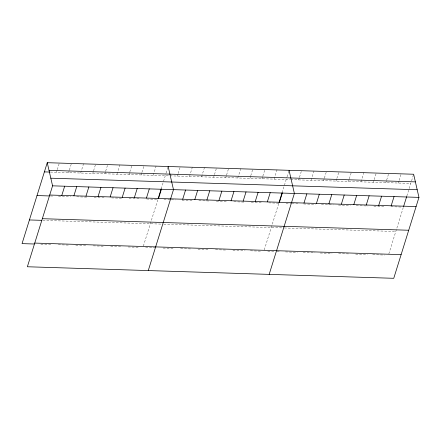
<?xml version="1.0" encoding="UTF-8"?>
<svg xmlns="http://www.w3.org/2000/svg" width="441" height="441" viewBox="0 0 441 441"><rect width="100%" height="100%" fill="white"/><g stroke="black" fill="none" stroke-linecap="round" stroke-linejoin="round"><path stroke-width="0.33" stroke-dasharray="2.21 1.65" d="M56.481 172.266L57.098 170.298M57.302 169.642L59.348 163.076M68.576 172.646L69.187 170.678M69.391 170.022L71.436 163.457M80.664 173.026L83.525 163.837M92.753 173.407L93.365 171.439M93.575 170.783L95.62 164.217M104.842 173.793L105.46 171.819M105.664 171.163L107.709 164.598M116.937 174.173L119.798 164.978M129.026 174.553L129.637 172.585M129.841 171.929L131.887 165.364M141.114 174.934L141.732 172.966M141.936 172.31L143.981 165.744M153.209 175.314L156.07 166.125M143.364 246.117L157.922 199.371L145.833 198.985M161.202 188.847L165.91 173.726M166.114 173.07L167.955 167.161M177.387 176.075L177.999 174.107M178.208 173.451L180.253 166.885M189.476 176.461L192.342 167.266M201.57 176.841L204.431 167.646M213.659 177.221L214.271 175.253M214.475 174.592L216.52 168.027M225.748 177.602L226.365 175.634M226.569 174.978L228.614 168.412M237.842 177.982L240.703 168.793M249.931 178.362L250.543 176.394M250.747 175.739L252.792 169.173M262.02 178.743L262.632 176.775M262.842 176.119L264.887 169.553M274.109 179.123L276.976 169.934M264.269 249.926L278.828 203.18M282.108 192.656L286.815 177.536M287.019 176.88L288.861 170.97M298.662 179.9L299.274 177.932M299.478 177.271L301.523 170.706M311.114 180.292L313.981 171.102M323.573 180.683L324.185 178.715M324.389 178.059L326.434 171.494M336.031 181.075L336.643 179.107M336.847 178.451L338.892 171.885M348.489 181.471L349.101 179.498M349.305 178.842L351.35 172.277M360.942 181.863L363.808 172.674M373.4 182.254L374.012 180.286M374.216 179.63L376.261 173.065M385.858 182.646L386.47 180.678M386.674 180.022L388.719 173.456M398.317 183.043L398.929 181.069M399.133 180.413L401.178 173.848M388.841 253.851L403.399 207.105M406.878 195.925L411.387 181.466M411.591 180.804L413.636 174.239M50.439 172.078L169.327 175.821M170 175.843L290.134 179.63M290.79 179.652L410.769 183.434M50.456 195.98L53.141 196.063M58.515 196.234L70.604 196.614M76.651 196.807L88.068 197.166M94.115 197.359L105.531 197.717M111.579 197.91L122.995 198.268M129.042 198.456L140.459 198.819M163.969 199.558L170.017 199.751M171.356 199.79L175.386 199.916M182.105 200.131L192.855 200.468M198.897 200.661L210.318 201.019M216.36 201.212L227.782 201.57M233.824 201.757L245.246 202.121M251.287 202.309L262.709 202.673M268.756 202.86L280.14 203.218M286.044 203.406L291.286 203.571M291.942 203.593L297.84 203.781M303.744 203.963L315.547 204.337M321.445 204.519L333.247 204.894M338.49 205.059L350.292 205.429M356.19 205.616L367.992 205.991M373.896 206.173L385.043 206.526M390.941 206.713L402.087 207.066M42.854 220.368L162.42 224.138M163.76 224.182L283.69 227.958M284.346 227.98L395.803 231.492M40.859 244.209L52.275 244.573M58.322 244.761L69.739 245.119M75.786 245.312L87.202 245.67M93.249 245.863L104.666 246.221M110.713 246.414L122.135 246.773M128.177 246.966L139.599 247.324M145.64 247.511L155.045 247.809M163.104 248.062L174.526 248.426M180.567 248.614L191.317 248.956M198.037 249.165L209.453 249.523M215.5 249.716L226.917 250.075M232.964 250.268L245.053 250.648M250.427 250.819L261.844 251.177M267.792 251.364L275.008 251.59M276.97 251.651L279.594 251.734M285.498 251.921L297.295 252.296M303.199 252.478L315.001 252.853M320.243 253.018L332.045 253.388M338.6 253.597L349.746 253.944M355.65 254.132L367.447 254.507M372.695 254.672L384.497 255.041"/><path stroke-width="0.66" d="M47.253 162.696L52.573 185.832L27.364 266.761L393.747 278.304L418.95 197.381L413.636 174.239L47.253 162.696L22.05 243.619L34.139 244M61.801 195.407L64.662 186.218M73.89 195.787L76.751 186.598M85.978 196.168L88.845 186.978M98.073 196.548L100.934 187.359M110.162 196.929L113.023 187.739M122.251 197.309L125.112 188.12M134.34 197.695L137.206 188.5M146.434 198.075L149.295 188.88M158.132 198.709L161.202 188.847M158.523 198.456L161.384 189.266M148.27 270.57L173.478 189.647L168.159 166.505M182.706 199.216L185.567 190.027M194.795 199.597L197.656 190.407M206.884 199.977L209.745 190.788M218.973 200.363L221.84 191.168M231.067 200.743L233.928 191.548M243.156 201.124L246.017 191.929M255.245 201.504L258.112 192.315M267.34 201.884L270.201 192.695M279.032 202.524L282.108 192.656M279.429 202.265L282.29 193.075M269.175 274.379L294.384 193.456L289.064 170.314M303.976 203.042L306.837 193.847M316.434 203.433L319.295 194.238M328.887 203.825L331.753 194.635M341.345 204.216L344.212 195.027M353.803 204.607L356.664 195.418M366.262 205.004L369.123 195.81M378.714 205.396L381.581 196.206M391.173 205.787L394.039 196.598M403.603 206.449L406.674 196.581M49.012 170.331L415.389 181.879M44.392 171.885L49.767 172.056M50.82 178.197L417.197 189.746M52.573 185.832L418.95 197.381M49.706 195.027L416.089 206.575M37.022 195.556L49.111 195.936M42.336 218.697L408.713 230.246M29.426 219.949L41.515 220.329M34.74 243.085L401.117 254.633"/></g></svg>
